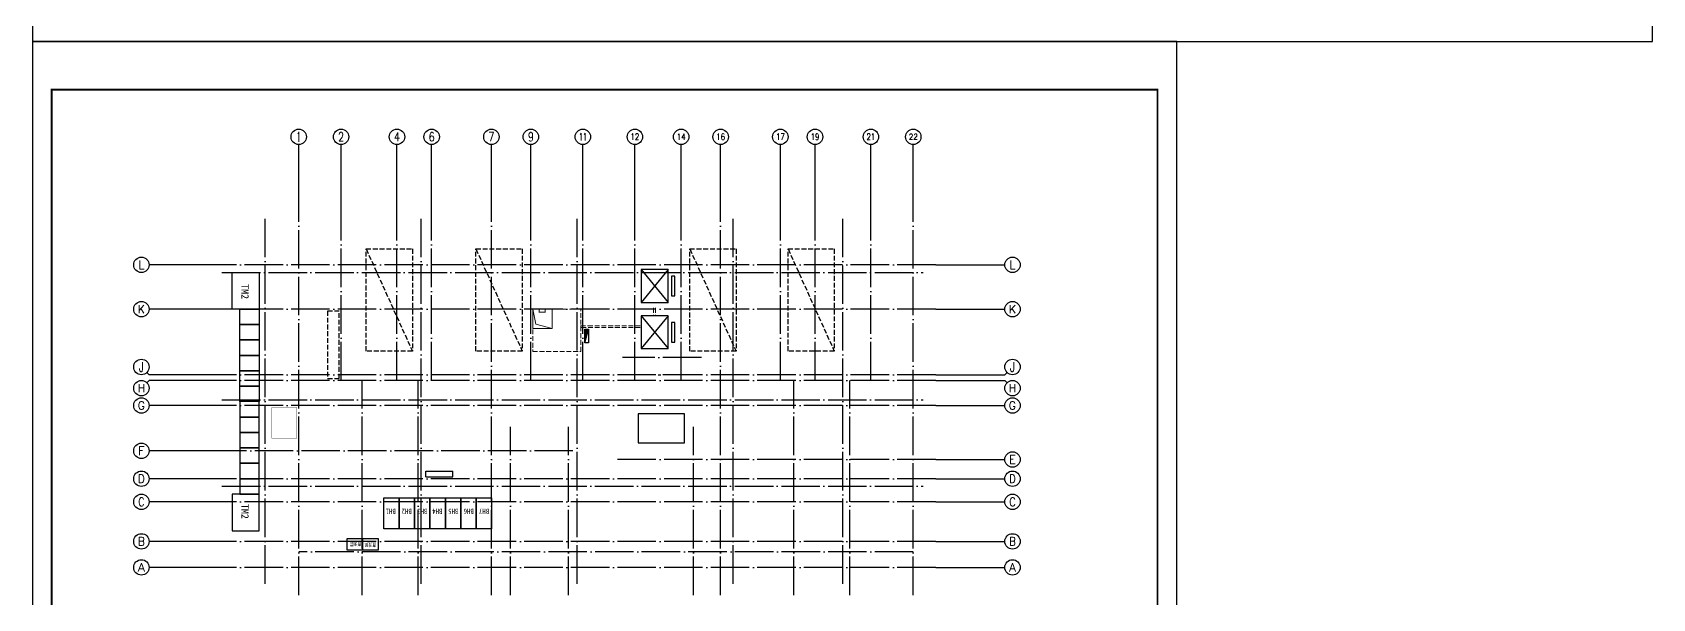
# Model space of a CAD drawing. Extents: x 115549 to 768939, y -502199 to 402497.
# Drawn here: x 181997 to 266097, y 254796 to 284172 of the extents above; entities that cross this region are included whole.
import ezdxf
from ezdxf.enums import TextEntityAlignment as Align

# ---------------------------------------------------------------- set-up
doc = ezdxf.new("R2010")
doc.units = 0
doc.header["$LTSCALE"] = 1000
doc.header["$MEASUREMENT"] = 0
for name, pattern in [('__DASH', [0.35, 0.25, -0.1]), ('DASH', [0.35, 0.25, -0.1]), ('DOTE', [2.42, 2, -0.2, 0.02, -0.2])]:
    doc.linetypes.add(name, pattern=pattern)
for name, color, linetype in [('00--car', 8, 'Continuous'), ('AXIS', 3, 'Continuous'), ('AXIS_TEXT', 7, 'Continuous'), ('DOTE', 16, 'DOTE'), ('DQ', 6, 'Continuous'), ('EQUIP_消火栓', 7, 'Continuous'), ('EVTR', 2, 'Continuous'), ('nuan', 6, 'Continuous'), ('PUB_TITLE', 4, 'Continuous'), ('STAIR', 50, 'Continuous'), ('升板区域', 8, 'Continuous'), ('地库文字', 7, 'Continuous')]:
    doc.layers.add(name, color=color, linetype=linetype)
doc.layers.add('_0', color=7, linetype='Continuous', lineweight=9)
doc.styles.add('-宋体', font='', dxfattribs={"width": 0.8})
doc.styles.add('_TCH_AXIS', font='COMPLEX', dxfattribs={"bigfont": 'GBCBIG'})
doc.styles.add('COMPLEX', font='COMPLEX')
doc.styles.add('宋体', font='', dxfattribs={"width": 0.8})
doc.styles.get('-宋体').set_extended_font_data('SimSun')
doc.styles.get('宋体').set_extended_font_data('SimSun')

# ---------------------------------------------------------------- blocks, each defined once
blk = doc.blocks.new('_AXISO')
blk.add_circle((0, 0), 0.5)
at = {"layer": 'AXIS_TEXT', "style": 'COMPLEX', "width": 1.041667}
blk.add_attdef('A', text='', height=0.56, dxfattribs=at).set_placement((-0.25, -0.28), (0.25, -0.28), align=Align.FIT)
blk = doc.blocks.new('$TelecSys$00000020')
for p, q in [((-0.5, 0.5), (0.5, 0.5)), ((-0.5, -0.5), (-0.5, 0.5)), ((0.5, 0.5), (0.5, -0.5)), ((0.5, -0.5), (-0.5, -0.5))]:
    blk.add_line(p, q)
blk = doc.blocks.new('ss')
at = {"layer": 'DQ'}
for points in [[(3354072, 635505), (3354072, 634705), (3353072, 634705), (3353072, 635505), (3354072, 635505)], [(3354072, 634705), (3354072, 633905), (3353072, 633905), (3353072, 634705), (3354072, 634705)], [(3354072, 633905), (3354072, 633105), (3353072, 633105), (3353072, 633905), (3354072, 633905)], [(3354072, 633105), (3354072, 632305), (3353072, 632305), (3353072, 633105), (3354072, 633105)], [(3354072, 632305), (3354072, 631505), (3353072, 631505), (3353072, 632305), (3354072, 632305)], [(3354072, 631505), (3354072, 630705), (3353072, 630705), (3353072, 631505), (3354072, 631505)], [(3354072, 629905), (3354072, 630705), (3353072, 630705), (3353072, 629905), (3354072, 629905)], [(3354072, 629105), (3354072, 629905), (3353072, 629905), (3353072, 629105), (3354072, 629105)], [(3354072, 628305), (3354072, 629105), (3353072, 629105), (3353072, 628305), (3354072, 628305)], [(3354072, 627505), (3354072, 628305), (3353072, 628305), (3353072, 627505), (3354072, 627505)], [(3354072, 626705), (3354072, 627505), (3353072, 627505), (3353072, 626705), (3354072, 626705)], [(3354072, 625905), (3354072, 626705), (3353072, 626705), (3353072, 625905), (3354072, 625905)]]:
    blk.add_lwpolyline(points, dxfattribs=at)
at = {"layer": 'DQ', "xscale": 1400, "yscale": 1900, "zscale": 1400}
blk.add_blockref('$TelecSys$00000020', (3353372, 636455), dxfattribs=at)
at = {"layer": 'DQ', "xscale": -1400, "yscale": 1900, "zscale": 1400, "rotation": 180}
blk.add_blockref('$TelecSys$00000020', (3353372, 624955), dxfattribs=at)
at = {"layer": 'DQ', "style": '宋体'}
for p in [(3353148, 636803), (3353148, 625398)]:
    blk.add_text('TM2', height=379.7, rotation=270, dxfattribs=at).set_placement(p)
blk = doc.blocks.new('xiaochewei')
at = {"layer": '00--car', "color": 137, "linetype": 'DASH'}
blk.add_line((56364950, 20926924), (56367350, 20921624), dxfattribs=at)
blk.add_lwpolyline([(56364950, 20921624), (56364950, 20926924), (56367350, 20926924), (56367350, 20921624)], close=True, dxfattribs=at)
blk = doc.blocks.new('$TwtSys$00000434')
for p, q in [((-0.5, 0.5), (-0.5, -0.5)), ((-0.5, -0.5), (0.5, 0.5)), ((0.5, 0.5), (-0.5, 0.5)), ((0.5, -0.5), (0.5, 0.5)), ((-0.5, -0.5), (0.5, -0.5))]:
    blk.add_line(p, q)
blk.add_solid([(0.5, -0.5), (0.5, 0.5), (-0.5, -0.5)])

msp = doc.modelspace()

# ---------------------------------------------------------------- linework, layer by layer
at = {"layer": '_0', "color": 0, "linetype": '__DASH'}
msp.add_lwpolyline([(207971.3, 267613.3), (210471.3, 267613.3), (210471.3, 269813.3), (207971.3, 269813.3)], close=True, dxfattribs=at)
at = {"layer": '_0', "color": 0}
msp.add_lwpolyline([(207971.3, 269813.3), (208971.3, 269813.3), (208971.3, 268813.3), (207971.3, 268813.3)], close=True, dxfattribs=at)
msp.add_lwpolyline([(207971.3, 269813.3), (208129.7, 269040), (208971.3, 268813.3)], dxfattribs=at)
at = {"layer": '_0', "color": 0, "const_width": 50}
msp.add_lwpolyline([(208306.2, 269813.3), (208306.2, 269657), (208606.2, 269657), (208606.2, 269813.3)], dxfattribs=at)
at = {"layer": '_0', "color": 0, "linetype": '__DASH'}
for points in [[(214238.1, 269876.5), (214238.1, 269492.7)], [(214338.1, 269876.5), (214338.1, 269492.7)], [(213537.3, 268954.6), (211055.9, 268954.6), (211055.9, 268954.6), (210455.9, 268954.6)], [(213537.3, 268854.6), (210455.9, 268854.6)]]:
    msp.add_lwpolyline(points, dxfattribs=at)
at = {"layer": 'AXIS'}
for p, q in [((195821.3, 274356.2), (195821.3, 278356.2)), ((198021.3, 274356.2), (198021.3, 278356.2)), ((200921.3, 274356.2), (200921.3, 278356.2)), ((202721.3, 274356.2), (202721.3, 278356.2)), ((205821.4, 274356.1), (205821.4, 278356.1)), ((207871.3, 274356.1), (207871.3, 278356.1)), ((210571.3, 274356.1), (210571.3, 278356.1)), ((213271.3, 274356.1), (213271.3, 278356.1)), ((215671.3, 274356.1), (215671.3, 278356.1)), ((217721.4, 274356.1), (217721.4, 278356.1)), ((220821.3, 274356.2), (220821.3, 278356.2)), ((222621.3, 274356.1), (222621.3, 278356.1)), ((225521.3, 274356.1), (225521.3, 278356.1)), ((227721.3, 274356.1), (227721.3, 278356.1)), ((191627.1, 272113.3), (188054.3, 272113.3)), ((228886.1, 272113.3), (232470, 272113.3)), ((191627.1, 269813.3), (188054.3, 269813.3)), ((228886.1, 269813.3), (232470, 269813.3)), ((187937.2, 266530.5), (188054.3, 266413.3)), ((187937.2, 265996.2), (188054.3, 266113.3)), ((191627.1, 266413.3), (188054.3, 266413.3)), ((191627.1, 266113.3), (188054.3, 266113.3)), ((228886.1, 266413.3), (232470, 266413.3)), ((228886.1, 266113.3), (232470, 266113.3)), ((232587.1, 266530.5), (232470, 266413.3)), ((232587.1, 265996.2), (232470, 266113.3)), ((191627.1, 264813.3), (188054.3, 264813.3)), ((228886.1, 264813.3), (232470, 264813.3)), ((191627.1, 262463.3), (188054.3, 262463.3)), ((228886.1, 262013.3), (232470, 262013.3)), ((191627.1, 261013.3), (188054.3, 261013.3)), ((228886.1, 261013.3), (232470, 261013.3)), ((191627.1, 259813.3), (188054.3, 259813.3)), ((228886.1, 259813.3), (232470, 259813.3)), ((191627.1, 257763.3), (188054.3, 257763.3)), ((228886.1, 257763.3), (232470, 257763.3)), ((191627.1, 256413.3), (188054.3, 256413.3)), ((228886.1, 256413.3), (232470, 256413.3))]:
    msp.add_line(p, q, dxfattribs=at)
at = {"layer": 'DOTE'}
for p, q in [((194071.3, 255564.5), (194071.3, 274523.4)), ((195821.3, 254977.8), (195821.3, 274356.2)), ((198021.3, 266113.3), (198021.3, 274356.2)), ((200921.3, 266113.3), (200921.3, 274356.2)), ((202171.3, 255564.5), (202171.3, 274523.4)), ((202721.3, 266113.3), (202721.3, 274356.2)), ((205821.4, 254977.9), (205821.4, 274356.3)), ((207871.3, 266113.3), (207871.3, 274356.1)), ((210271.3, 255564.5), (210271.3, 274523.4)), ((210571.3, 266113.3), (210571.3, 274356.2)), ((213271.3, 266113.3), (213271.3, 274356.2)), ((215671.3, 266113.3), (215671.3, 274356.1)), ((217721.4, 254978), (217721.4, 274356.4)), ((218371.3, 255564.5), (218371.3, 274523.4)), ((220821.3, 266113.3), (220821.3, 274356.2)), ((222621.3, 266113.3), (222621.3, 274356.1)), ((224071.3, 255564.5), (224071.3, 274523.4)), ((225521.3, 266113.3), (225521.3, 274406)), ((227721.3, 254978.1), (227721.3, 274356.5)), ((228886.1, 272113.3), (191627.1, 272113.3)), ((191838.2, 271713.3), (228234.7, 271713.3)), ((228886.1, 269813.3), (191627.1, 269813.3)), ((216721.3, 267313.4), (212632.3, 267313.4)), ((228886.1, 266413.3), (191627.1, 266413.3)), ((228886.1, 266113.3), (191627.1, 266113.3)), ((199121.4, 254977.8), (199121.4, 266113.3)), ((202021.4, 254977.9), (202021.4, 266113.3)), ((216721.3, 266413.4), (212632.3, 266413.4)), ((221521.3, 254978.1), (221521.4, 266113.3)), ((224421.3, 254978.1), (224421.4, 266113.3)), ((191838.2, 265113.3), (228234.7, 265113.3)), ((228886.1, 264813.3), (191627.1, 264813.3)), ((206821.3, 254977.9), (206821.3, 263713.3)), ((209821.3, 254978), (209821.3, 263713.3)), ((216321.3, 254978), (216321.3, 263713.3)), ((210057.5, 262463.3), (191627.1, 262463.3)), ((228886.1, 262013.3), (212321.3, 262013.3)), ((228886.1, 261013.3), (191627.1, 261013.3)), ((191838.2, 260624.4), (228234.7, 260624.4)), ((228886.1, 259813.3), (191627.1, 259813.3)), ((228886.1, 257763.3), (191627.1, 257763.3)), ((228886.1, 256413.3), (191627.1, 256413.3))]:
    msp.add_line(p, q, dxfattribs=at)
at = {"layer": 'DOTE', "color": 250}
msp.add_line((227721.3, 257213.4), (195821.3, 257213.4), dxfattribs=at)
at = {"layer": 'DQ'}
for points in [[(200235.4, 260016.5), (201035.4, 260016.5), (201035.4, 258416.5), (200235.4, 258416.5)], [(201035.4, 260016.5), (201835.4, 260016.5), (201835.4, 258416.5), (201035.4, 258416.5)], [(201835.4, 260016.5), (202635.4, 260016.5), (202635.4, 258416.5), (201835.4, 258416.5)], [(202635.4, 260016.5), (203435.4, 260016.5), (203435.4, 258416.5), (202635.4, 258416.5)], [(203435.4, 260016.5), (204235.4, 260016.5), (204235.4, 258416.5), (203435.4, 258416.5)], [(204235.4, 260016.5), (205035.4, 260016.5), (205035.4, 258416.5), (204235.4, 258416.5)], [(205035.4, 260016.5), (205835.4, 260016.5), (205835.4, 258416.5), (205035.4, 258416.5)], [(199136.6, 257313.4), (198336.6, 257313.4), (198336.6, 257913.4), (199136.6, 257913.4)], [(199936.6, 257313.4), (199136.6, 257313.4), (199136.6, 257913.4), (199936.6, 257913.4)]]:
    msp.add_lwpolyline(points, close=True, dxfattribs=at)
at = {"layer": 'EVTR'}
for p, q in [((214996.3, 271863.3), (213596.3, 271863.3)), ((213596.3, 271863.3), (213596.3, 270163.3)), ((214996.3, 271863.3), (213596.3, 270163.3)), ((213596.3, 271863.3), (214996.3, 270163.3)), ((214996.3, 270163.3), (214996.3, 271863.3)), ((215346.3, 271523.3), (215171.3, 271523.3)), ((215171.3, 271523.3), (215171.3, 270503.3)), ((215346.3, 270503.3), (215346.3, 271523.3)), ((213596.3, 270163.3), (214996.3, 270163.3)), ((215171.3, 270503.3), (215346.3, 270503.3)), ((214996.3, 269463.3), (213596.3, 269463.3)), ((213596.3, 269463.3), (213596.3, 267763.3)), ((214996.3, 269463.3), (213596.3, 267763.3)), ((213596.3, 269463.3), (214996.3, 267763.3)), ((214996.3, 267763.3), (214996.3, 269463.3)), ((215346.3, 269123.3), (215171.3, 269123.3)), ((215171.3, 269123.3), (215171.3, 268103.3)), ((215346.3, 268103.3), (215346.3, 269123.3)), ((213596.3, 267763.3), (214996.3, 267763.3)), ((215171.3, 268103.3), (215346.3, 268103.3))]:
    msp.add_line(p, q, dxfattribs=at)
at = {"layer": 'nuan', "linetype": '__DASH'}
msp.add_lwpolyline([(197921.3, 269713.3), (197321.3, 269713.3), (197321.3, 266213.3), (197921.3, 266213.3)], close=True, dxfattribs=at)
at = {"layer": 'PUB_TITLE'}
for points in [[(181997.4, 283697.5), (266097.4, 283697.5), (266097.4, 343097.5), (181997.4, 343097.5)], [(181997.4, 199597.5), (241397.4, 199597.5), (241397.4, 283697.5), (181997.4, 283697.5)]]:
    msp.add_lwpolyline(points, close=True, dxfattribs=at)
at = {"layer": 'PUB_TITLE', "const_width": 100}
msp.add_lwpolyline([(182997.4, 200597.5), (240397.4, 200597.5), (240397.4, 281197.5), (182997.4, 281197.5)], close=True, dxfattribs=at)
at = {"layer": 'STAIR'}
for p, q in [((202421.3, 261413.4), (203815.3, 261413.4)), ((202421.3, 261113.4), (202421.3, 261413.4)), ((202421.3, 261113.4), (203821.3, 261113.4)), ((203821.3, 261113.4), (203821.3, 261413.4))]:
    msp.add_line(p, q, dxfattribs=at)
at = {"layer": '升板区域', "color": 1, "linetype": 'DASH', "const_width": 20}
msp.add_lwpolyline([(195721.3, 264713.4), (194421.3, 264713.4), (194421.3, 263113.4), (195721.3, 263113.4)], close=True, dxfattribs=at)
at = {"layer": '地库文字'}
msp.add_lwpolyline([(213445.2, 264381.5), (213445.2, 262881.5), (215845.2, 262881.5), (215845.2, 264381.5)], close=True, dxfattribs=at)

# ---------------------------------------------------------------- block references
at = {"layer": '00--car'}
for p in [(-56165628.6, -20653986.6), (-56159928.6, -20653986.6), (-56148828.6, -20653986.6), (-56143728.6, -20653986.6)]:
    msp.add_blockref('xiaochewei', p, dxfattribs=at)
at = {"layer": 'AXIS'}
ref = msp.add_blockref('_AXISO', (195821.3, 278756.2), dxfattribs=dict(at, xscale=800, yscale=800, zscale=800))
ref.add_attrib('A', '1', dxfattribs={"layer": 'AXIS_TEXT', "height": 514.7, "style": '_TCH_AXIS'}).set_placement((195711, 278498.8), (195931.6, 278498.8), align=Align.FIT)
ref = msp.add_blockref('_AXISO', (198021.3, 278756.2), dxfattribs=dict(at, xscale=800, yscale=800, zscale=800))
ref.add_attrib('A', '2', dxfattribs={"layer": 'AXIS_TEXT', "height": 465.9, "style": '_TCH_AXIS'}).set_placement((197866, 278523.2), (198176.6, 278523.2), align=Align.FIT)
ref = msp.add_blockref('_AXISO', (200921.3, 278756.2), dxfattribs=dict(at, xscale=800, yscale=800, zscale=800))
ref.add_attrib('A', '4', dxfattribs={"layer": 'AXIS_TEXT', "height": 445.4, "style": '_TCH_AXIS'}).set_placement((200751.6, 278533.4), (201091, 278533.4), align=Align.FIT)
ref = msp.add_blockref('_AXISO', (202721.3, 278756.2), dxfattribs=dict(at, xscale=800, yscale=800, zscale=800))
ref.add_attrib('A', '6', dxfattribs={"layer": 'AXIS_TEXT', "height": 465.9, "style": '_TCH_AXIS'}).set_placement((202566, 278523.2), (202876.6, 278523.2), align=Align.FIT)
ref = msp.add_blockref('_AXISO', (205821.4, 278756.1), dxfattribs=dict(at, xscale=800, yscale=800, zscale=800))
ref.add_attrib('A', '7', dxfattribs={"layer": 'AXIS_TEXT', "height": 465.9, "style": '_TCH_AXIS'}).set_placement((205666, 278523.2), (205976.7, 278523.2), align=Align.FIT)
ref = msp.add_blockref('_AXISO', (207871.3, 278756.1), dxfattribs=dict(at, xscale=800, yscale=800, zscale=800))
ref.add_attrib('A', '9', dxfattribs={"layer": 'AXIS_TEXT', "height": 465.9, "style": '_TCH_AXIS'}).set_placement((207716, 278523.2), (208026.6, 278523.2), align=Align.FIT)
ref = msp.add_blockref('_AXISO', (210571.3, 278756.1), dxfattribs=dict(at, xscale=800, yscale=800, zscale=800))
ref.add_attrib('A', '11', dxfattribs={"layer": 'AXIS_TEXT', "height": 368.76, "style": '_TCH_AXIS'}).set_placement((210360.6, 278571.8), (210782, 278571.8), align=Align.FIT)
ref = msp.add_blockref('_AXISO', (213271.3, 278756.1), dxfattribs=dict(at, xscale=800, yscale=800, zscale=800))
ref.add_attrib('A', '12', dxfattribs={"layer": 'AXIS_TEXT', "height": 328.45, "style": '_TCH_AXIS'}).set_placement((213044.5, 278591.9), (213498.1, 278591.9), align=Align.FIT)
ref = msp.add_blockref('_AXISO', (215671.3, 278756.1), dxfattribs=dict(at, xscale=800, yscale=800, zscale=800))
ref.add_attrib('A', '14', dxfattribs={"layer": 'AXIS_TEXT', "height": 314.07, "style": '_TCH_AXIS'}).set_placement((215439.5, 278599.1), (215903.1, 278599.1), align=Align.FIT)
ref = msp.add_blockref('_AXISO', (217721.4, 278756.1), dxfattribs=dict(at, xscale=800, yscale=800, zscale=800))
ref.add_attrib('A', '16', dxfattribs={"layer": 'AXIS_TEXT', "height": 328.45, "style": '_TCH_AXIS'}).set_placement((217494.6, 278591.9), (217948.1, 278591.9), align=Align.FIT)
ref = msp.add_blockref('_AXISO', (220821.3, 278756.2), dxfattribs=dict(at, xscale=800, yscale=800, zscale=800))
ref.add_attrib('A', '17', dxfattribs={"layer": 'AXIS_TEXT', "height": 328.45, "style": '_TCH_AXIS'}).set_placement((220594.5, 278591.9), (221048.1, 278591.9), align=Align.FIT)
ref = msp.add_blockref('_AXISO', (222621.3, 278756.1), dxfattribs=dict(at, xscale=800, yscale=800, zscale=800))
ref.add_attrib('A', '19', dxfattribs={"layer": 'AXIS_TEXT', "height": 328.45, "style": '_TCH_AXIS'}).set_placement((222394.5, 278591.9), (222848.1, 278591.9), align=Align.FIT)
ref = msp.add_blockref('_AXISO', (225521.3, 278756.1), dxfattribs=dict(at, xscale=800, yscale=800, zscale=800))
ref.add_attrib('A', '21', dxfattribs={"layer": 'AXIS_TEXT', "height": 328.45, "style": '_TCH_AXIS'}).set_placement((225294.5, 278591.9), (225748.1, 278591.9), align=Align.FIT)
ref = msp.add_blockref('_AXISO', (227721.3, 278756.1), dxfattribs=dict(at, xscale=800, yscale=800, zscale=800))
ref.add_attrib('A', '22', dxfattribs={"layer": 'AXIS_TEXT', "height": 294.28, "style": '_TCH_AXIS'}).set_placement((227483.1, 278609), (227959.6, 278609), align=Align.FIT)
ref = msp.add_blockref('_AXISO', (187654.3, 272113.3), dxfattribs=dict(at, xscale=800, yscale=800, zscale=800))
ref.add_attrib('A', 'L', dxfattribs={"layer": 'AXIS_TEXT', "height": 455.7, "style": '_TCH_AXIS'}).set_placement((187491.6, 271885.5), (187817.1, 271885.5), align=Align.FIT)
ref = msp.add_blockref('_AXISO', (232870, 272113.3), dxfattribs=dict(at, xscale=800, yscale=800, zscale=800))
ref.add_attrib('A', 'L', dxfattribs={"layer": 'AXIS_TEXT', "height": 455.7, "style": '_TCH_AXIS'}).set_placement((232707.2, 271885.5), (233032.7, 271885.5), align=Align.FIT)
ref = msp.add_blockref('_AXISO', (187654.3, 269813.3), dxfattribs=dict(at, xscale=800, yscale=800, zscale=800))
ref.add_attrib('A', 'K', dxfattribs={"layer": 'AXIS_TEXT', "height": 415.3, "style": '_TCH_AXIS'}).set_placement((187466.5, 269605.7), (187842.2, 269605.7), align=Align.FIT)
ref = msp.add_blockref('_AXISO', (232870, 269813.3), dxfattribs=dict(at, xscale=800, yscale=800, zscale=800))
ref.add_attrib('A', 'K', dxfattribs={"layer": 'AXIS_TEXT', "height": 415.3, "style": '_TCH_AXIS'}).set_placement((232682.1, 269605.7), (233057.8, 269605.7), align=Align.FIT)
ref = msp.add_blockref('_AXISO', (187654.3, 266813.3), dxfattribs=dict(at, xscale=800, yscale=800, zscale=800))
ref.add_attrib('A', 'J', dxfattribs={"layer": 'AXIS_TEXT', "height": 496.1, "style": '_TCH_AXIS'}).set_placement((187524.4, 266565.3), (187784.3, 266565.3), align=Align.FIT)
ref = msp.add_blockref('_AXISO', (232870, 266813.3), dxfattribs=dict(at, xscale=800, yscale=800, zscale=800))
ref.add_attrib('A', 'J', dxfattribs={"layer": 'AXIS_TEXT', "height": 496.1, "style": '_TCH_AXIS'}).set_placement((232740, 266565.3), (232999.9, 266565.3), align=Align.FIT)
ref = msp.add_blockref('_AXISO', (187654.3, 265713.3), dxfattribs=dict(at, xscale=800, yscale=800, zscale=800))
ref.add_attrib('A', 'H', dxfattribs={"layer": 'AXIS_TEXT', "height": 405.5, "style": '_TCH_AXIS'}).set_placement((187461.2, 265510.6), (187847.4, 265510.6), align=Align.FIT)
ref = msp.add_blockref('_AXISO', (232870, 265713.3), dxfattribs=dict(at, xscale=800, yscale=800, zscale=800))
ref.add_attrib('A', 'H', dxfattribs={"layer": 'AXIS_TEXT', "height": 405.5, "style": '_TCH_AXIS'}).set_placement((232676.9, 265510.6), (233063.1, 265510.6), align=Align.FIT)
ref = msp.add_blockref('_AXISO', (187654.3, 264813.3), dxfattribs=dict(at, xscale=800, yscale=800, zscale=800))
ref.add_attrib('A', 'G', dxfattribs={"layer": 'AXIS_TEXT', "height": 425.2, "style": '_TCH_AXIS'}).set_placement((187472.1, 264600.8), (187836.6, 264600.8), align=Align.FIT)
ref = msp.add_blockref('_AXISO', (232870, 264813.3), dxfattribs=dict(at, xscale=800, yscale=800, zscale=800))
ref.add_attrib('A', 'G', dxfattribs={"layer": 'AXIS_TEXT', "height": 425.2, "style": '_TCH_AXIS'}).set_placement((232687.7, 264600.8), (233052.2, 264600.8), align=Align.FIT)
ref = msp.add_blockref('_AXISO', (187654.3, 262463.3), dxfattribs=dict(at, xscale=800, yscale=800, zscale=800))
ref.add_attrib('A', 'F', dxfattribs={"layer": 'AXIS_TEXT', "height": 445.4, "style": '_TCH_AXIS'}).set_placement((187484.7, 262240.6), (187824, 262240.6), align=Align.FIT)
ref = msp.add_blockref('_AXISO', (232870, 262013.3), dxfattribs=dict(at, xscale=800, yscale=800, zscale=800))
ref.add_attrib('A', 'E', dxfattribs={"layer": 'AXIS_TEXT', "height": 445.4, "style": '_TCH_AXIS'}).set_placement((232700.3, 261790.6), (233039.7, 261790.6), align=Align.FIT)
ref = msp.add_blockref('_AXISO', (187654.3, 261013.3), dxfattribs=dict(at, xscale=800, yscale=800, zscale=800))
ref.add_attrib('A', 'D', dxfattribs={"layer": 'AXIS_TEXT', "height": 435.3, "style": '_TCH_AXIS'}).set_placement((187478.2, 260795.7), (187830.5, 260795.7), align=Align.FIT)
ref = msp.add_blockref('_AXISO', (232870, 261013.3), dxfattribs=dict(at, xscale=800, yscale=800, zscale=800))
ref.add_attrib('A', 'D', dxfattribs={"layer": 'AXIS_TEXT', "height": 435.3, "style": '_TCH_AXIS'}).set_placement((232693.8, 260795.7), (233046.1, 260795.7), align=Align.FIT)
ref = msp.add_blockref('_AXISO', (187654.3, 259813.3), dxfattribs=dict(at, xscale=800, yscale=800, zscale=800))
ref.add_attrib('A', 'C', dxfattribs={"layer": 'AXIS_TEXT', "height": 455.7, "style": '_TCH_AXIS'}).set_placement((187491.6, 259585.5), (187817.1, 259585.5), align=Align.FIT)
ref = msp.add_blockref('_AXISO', (232870, 259813.3), dxfattribs=dict(at, xscale=800, yscale=800, zscale=800))
ref.add_attrib('A', 'C', dxfattribs={"layer": 'AXIS_TEXT', "height": 455.7, "style": '_TCH_AXIS'}).set_placement((232707.2, 259585.5), (233032.7, 259585.5), align=Align.FIT)
ref = msp.add_blockref('_AXISO', (187654.3, 257763.3), dxfattribs=dict(at, xscale=800, yscale=800, zscale=800))
ref.add_attrib('A', 'B', dxfattribs={"layer": 'AXIS_TEXT', "height": 435.3, "style": '_TCH_AXIS'}).set_placement((187478.2, 257545.7), (187830.5, 257545.7), align=Align.FIT)
ref = msp.add_blockref('_AXISO', (232870, 257763.3), dxfattribs=dict(at, xscale=800, yscale=800, zscale=800))
ref.add_attrib('A', 'B', dxfattribs={"layer": 'AXIS_TEXT', "height": 435.3, "style": '_TCH_AXIS'}).set_placement((232693.8, 257545.7), (233046.1, 257545.7), align=Align.FIT)
ref = msp.add_blockref('_AXISO', (187654.3, 256413.3), dxfattribs=dict(at, xscale=800, yscale=800, zscale=800))
ref.add_attrib('A', 'A', dxfattribs={"layer": 'AXIS_TEXT', "height": 425.2, "style": '_TCH_AXIS'}).set_placement((187472.1, 256200.8), (187836.6, 256200.8), align=Align.FIT)
ref = msp.add_blockref('_AXISO', (232870, 256413.3), dxfattribs=dict(at, xscale=800, yscale=800, zscale=800))
ref.add_attrib('A', 'A', dxfattribs={"layer": 'AXIS_TEXT', "height": 425.2, "style": '_TCH_AXIS'}).set_placement((232687.7, 256200.8), (233052.2, 256200.8), align=Align.FIT)
at = {"layer": 'EQUIP_消火栓', "xscale": -699.9999999999999, "yscale": 200, "zscale": 700, "rotation": 270}
msp.add_blockref('$TwtSys$00000434', (210771.3, 268418.8), dxfattribs=at)
at = {"layer": '地库文字'}
msp.add_blockref('ss', (-3160300.8, -365691.5), dxfattribs=at)

# ---------------------------------------------------------------- texts
at = {"layer": 'DQ', "style": '-宋体'}
for s, height, width, p in [('BH1', 270, 0.8, (200857.4, 259459.4)), ('BH2', 270, 0.8, (201687.4, 259459.4)), ('BH3', 270, 0.8, (202497.1, 259459.4)), ('BH4', 270, 0.8, (203277.4, 259459.4)), ('BH5', 270, 0.8, (204107.4, 259459.4)), ('BH6', 270, 0.8, (204907.4, 259459.4)), ('BH7', 270, 0.8, (205707.4, 259459.4)), ('直流屏', 202.5, 0.7, (199074.8, 257738.9)), ('直流屏', 202.5, 0.7, (199836.6, 257693.4))]:
    msp.add_text(s, height=height, rotation=180, dxfattribs=dict(at, width=width)).set_placement(p)

doc.saveas('drawing.dxf')
